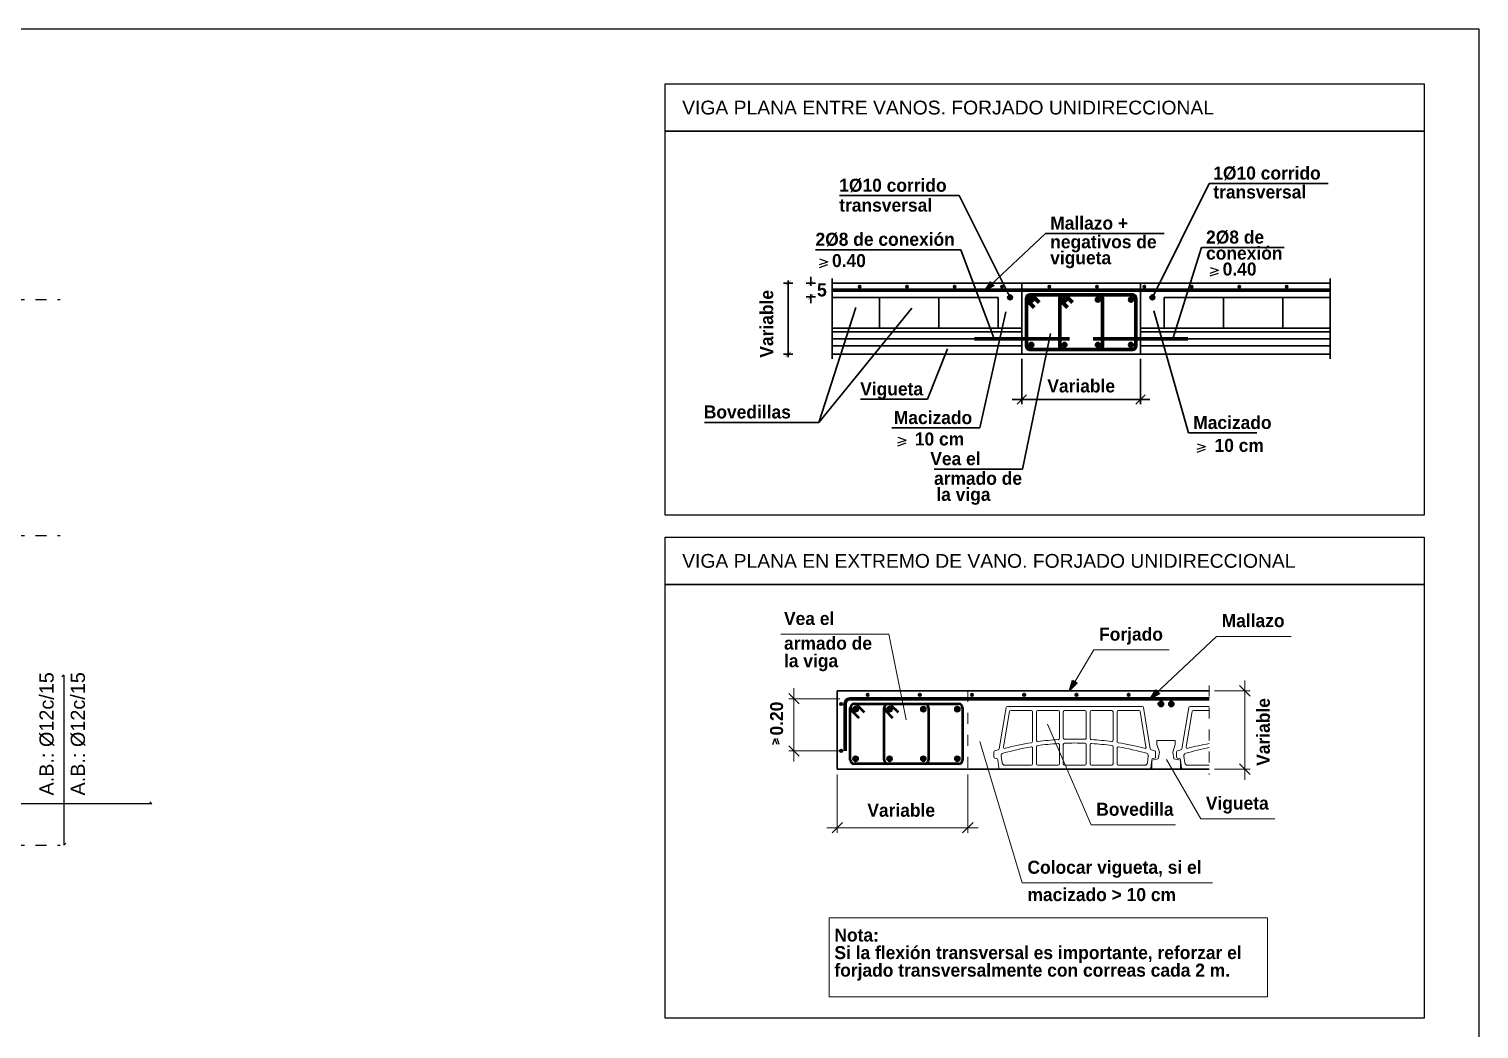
# Model space of a CAD drawing. Extents: x 2455 to 9764, y -806 to 181.
# Drawn here: x 4869.7 to 4882.91, y -570.15 to -561.05 of the extents above; entities that cross this region are included whole.
import ezdxf
from ezdxf.enums import TextEntityAlignment as Align

# ---------------------------------------------------------------- set-up
doc = ezdxf.new("R2010")
doc.units = 0
doc.header["$LTSCALE"] = 0.2
doc.header["$MEASUREMENT"] = 0
for name, pattern in [('DASHDOT', [1, 0.5, -0.25, 0, -0.25]), ('RAYITAS', [0.375, 0.25, -0.125]), ('TRAZO_Y_PUNTO', [1, 0.5, -0.25, 0, -0.25])]:
    doc.linetypes.add(name, pattern=pattern)
doc.layers.get('0').update_dxf_attribs({"linetype": 'CONTINUOUS'})
for name, color, linetype, lineweight in [('0-CYPE1', 2, 'CONTINUOUS', 18), ('0-CYPE2', 4, 'CONTINUOUS', 35), ('0-CYPE3', 5, 'CONTINUOUS', 50), ('0-CYPE4', 6, 'CONTINUOUS', 70)]:
    doc.layers.add(name, color=color, linetype=linetype, lineweight=lineweight)
doc.layers.add('01_cartela', color=6, linetype='CONTINUOUS', plot=False)
for name, color, linetype in [('02_ejes', 38, 'RAYITAS'), ('07-TEXTOS', 7, 'CONTINUOUS'), ('CYPECABECERA', 2, 'CONTINUOUS'), ('PA_GRAF_LOSAS', 7, 'CONTINUOUS'), ('PA_NUM_CANTO', 7, 'CONTINUOUS')]:
    doc.layers.add(name, color=color, linetype=linetype)
doc.styles.add('BERNARDO', font='GOTHICB.TTF')
doc.styles.add('Estilo1', font='swissel.ttf')
doc.styles.add('NIEVES2', font='sanss___.ttf')

# ---------------------------------------------------------------- blocks, each defined once
blk = doc.blocks.new('BUBBLE1')
at = {"color": 2, "linetype": 'Continuous'}
for p, q in [((-1.17, 0), (0.5, 0)), ((0, 0.85), (0, -0.85))]:
    blk.add_line(p, q, dxfattribs=at)
at = {"color": 5, "linetype": 'Continuous', "const_width": 0.075}
blk.add_lwpolyline([(-0.47, -0.47), (0.47, 0.47)], dxfattribs=at)

msp = doc.modelspace()

# ---------------------------------------------------------------- hatches: boundary and pattern name
at = {"layer": '0-CYPE2', "linetype": 'Continuous'}
h = msp.add_hatch(color=256, dxfattribs=at)
edge = h.paths.add_edge_path(flags=0)
edge.add_arc((4877.268, -563.396), 0.0108, 0, 360, ccw=False)
h = msp.add_hatch(color=256, dxfattribs=at)
edge = h.paths.add_edge_path(flags=0)
edge.add_arc((4877.7, -563.396), 0.0108, 0, 360, ccw=False)
h = msp.add_hatch(color=256, dxfattribs=at)
edge = h.paths.add_edge_path(flags=0)
edge.add_arc((4878.132, -563.396), 0.0108, 0, 360, ccw=False)
msp.add_hatch(color=256, dxfattribs=at).paths.add_polyline_path([(4878.46, -563.354), (4878.412, -563.429), (4878.49, -563.385)], flags=0)
h = msp.add_hatch(color=256, dxfattribs=at)
edge = h.paths.add_edge_path(flags=0)
edge.add_arc((4878.564, -563.396), 0.0108, 0, 360, ccw=False)
h = msp.add_hatch(color=256, dxfattribs=at)
edge = h.paths.add_edge_path(flags=0)
edge.add_arc((4878.996, -563.396), 0.0108, 0, 360, ccw=False)
h = msp.add_hatch(color=256, dxfattribs=at)
edge = h.paths.add_edge_path(flags=0)
edge.add_arc((4879.428, -563.396), 0.0108, 0, 360, ccw=False)
h = msp.add_hatch(color=256, dxfattribs=at)
edge = h.paths.add_edge_path(flags=0)
edge.add_arc((4879.86, -563.396), 0.0108, 0, 360, ccw=False)
h = msp.add_hatch(color=256, dxfattribs=at)
edge = h.paths.add_edge_path(flags=0)
edge.add_arc((4880.292, -563.396), 0.0108, 0, 360, ccw=False)
h = msp.add_hatch(color=256, dxfattribs=at)
edge = h.paths.add_edge_path(flags=0)
edge.add_arc((4880.724, -563.396), 0.0108, 0, 360, ccw=False)
h = msp.add_hatch(color=256, dxfattribs=at)
edge = h.paths.add_edge_path(flags=0)
edge.add_arc((4881.156, -563.396), 0.0108, 0, 360, ccw=False)
h = msp.add_hatch(color=256, dxfattribs=at)
edge = h.paths.add_edge_path(flags=0)
edge.add_arc((4878.637, -563.494), 0.0216, 0, 360, ccw=False)
h = msp.add_hatch(color=256, dxfattribs=at)
edge = h.paths.add_edge_path(flags=0)
edge.add_arc((4878.831, -563.515), 0.0216, 0, 360, ccw=False)
h = msp.add_hatch(color=256, dxfattribs=at)
edge = h.paths.add_edge_path(flags=0)
edge.add_arc((4879.133, -563.515), 0.0216, 0, 360, ccw=False)
h = msp.add_hatch(color=256, dxfattribs=at)
edge = h.paths.add_edge_path(flags=0)
edge.add_arc((4879.436, -563.515), 0.0216, 0, 360, ccw=False)
h = msp.add_hatch(color=256, dxfattribs=at)
edge = h.paths.add_edge_path(flags=0)
edge.add_arc((4879.738, -563.515), 0.0216, 0, 360, ccw=False)
h = msp.add_hatch(color=256, dxfattribs=at)
edge = h.paths.add_edge_path(flags=0)
edge.add_arc((4879.933, -563.494), 0.0216, 0, 360, ccw=False)
h = msp.add_hatch(color=256, dxfattribs=at)
edge = h.paths.add_edge_path(flags=0)
edge.add_arc((4878.831, -563.926), 0.0216, 0, 360, ccw=False)
h = msp.add_hatch(color=256, dxfattribs=at)
edge = h.paths.add_edge_path(flags=0)
edge.add_arc((4879.133, -563.926), 0.0216, 0, 360, ccw=False)
h = msp.add_hatch(color=256, dxfattribs=at)
edge = h.paths.add_edge_path(flags=0)
edge.add_arc((4879.436, -563.926), 0.0216, 0, 360, ccw=False)
h = msp.add_hatch(color=256, dxfattribs=at)
edge = h.paths.add_edge_path(flags=0)
edge.add_arc((4879.738, -563.926), 0.0216, 0, 360, ccw=False)
at = {"layer": '0-CYPE2'}
for points in [[(4879.206, -566.983), (4879.178, -567.077), (4879.247, -567.007)], [(4879.966, -567.066), (4879.914, -567.148), (4879.999, -567.1)]]:
    msp.add_hatch(color=256, dxfattribs=at).paths.add_polyline_path(points)
h = msp.add_hatch(color=256, dxfattribs=at)
edge = h.paths.add_edge_path()
edge.add_arc((4877.341, -567.112), 0.0119, 0, 360)
h = msp.add_hatch(color=256, dxfattribs=at)
edge = h.paths.add_edge_path()
edge.add_arc((4877.816, -567.112), 0.0119, 0, 360)
h = msp.add_hatch(color=256, dxfattribs=at)
edge = h.paths.add_edge_path()
edge.add_arc((4878.291, -567.112), 0.0119, 0, 360)
h = msp.add_hatch(color=256, dxfattribs=at)
edge = h.paths.add_edge_path()
edge.add_arc((4878.766, -567.112), 0.0119, 0, 360)
h = msp.add_hatch(color=256, dxfattribs=at)
edge = h.paths.add_edge_path()
edge.add_arc((4879.242, -567.112), 0.0119, 0, 360)
h = msp.add_hatch(color=256, dxfattribs=at)
edge = h.paths.add_edge_path()
edge.add_arc((4879.717, -567.112), 0.0119, 0, 360)
h = msp.add_hatch(color=256, dxfattribs=at)
edge = h.paths.add_edge_path()
edge.add_arc((4877.1, -567.196), 0.0119, 0, 360)
h = msp.add_hatch(color=256, dxfattribs=at)
edge = h.paths.add_edge_path()
edge.add_arc((4877.231, -567.243), 0.0238, 0, 360)
h = msp.add_hatch(color=256, dxfattribs=at)
edge = h.paths.add_edge_path()
edge.add_arc((4877.54, -567.243), 0.0238, 0, 360)
h = msp.add_hatch(color=256, dxfattribs=at)
edge = h.paths.add_edge_path()
edge.add_arc((4877.848, -567.243), 0.0238, 0, 360)
h = msp.add_hatch(color=256, dxfattribs=at)
edge = h.paths.add_edge_path()
edge.add_arc((4878.157, -567.243), 0.0238, 0, 360)
h = msp.add_hatch(color=256, dxfattribs=at)
edge = h.paths.add_edge_path()
edge.add_arc((4880.011, -567.196), 0.0238, 0, 360)
h = msp.add_hatch(color=256, dxfattribs=at)
edge = h.paths.add_edge_path()
edge.add_arc((4880.106, -567.196), 0.0238, 0, 360)
h = msp.add_hatch(color=256, dxfattribs=at)
edge = h.paths.add_edge_path()
edge.add_arc((4877.1, -567.623), 0.0119, 0, 360)
h = msp.add_hatch(color=256, dxfattribs=at)
edge = h.paths.add_edge_path()
edge.add_arc((4877.231, -567.695), 0.0238, 0, 360)
h = msp.add_hatch(color=256, dxfattribs=at)
edge = h.paths.add_edge_path()
edge.add_arc((4877.54, -567.695), 0.0238, 0, 360)
h = msp.add_hatch(color=256, dxfattribs=at)
edge = h.paths.add_edge_path()
edge.add_arc((4877.848, -567.695), 0.0238, 0, 360)
h = msp.add_hatch(color=256, dxfattribs=at)
edge = h.paths.add_edge_path()
edge.add_arc((4878.157, -567.695), 0.0238, 0, 360)

# ---------------------------------------------------------------- linework, layer by layer
at = {"color": 7, "linetype": 'Continuous'}
for points in [[(4875.498, -561.551), (4882.407, -561.551), (4882.407, -561.982), (4875.498, -561.982)], [(4875.498, -565.678), (4882.407, -565.678), (4882.407, -566.109), (4875.498, -566.109)]]:
    msp.add_lwpolyline(points, close=True, dxfattribs=at)
at = {"layer": '0-CYPE1'}
for p, q in [((4876.549, -566.56), (4877.535, -566.56)), ((4877.535, -566.56), (4877.692, -567.339)), ((4880.517, -566.58), (4879.914, -567.148)), ((4880.517, -566.58), (4881.198, -566.58)), ((4879.401, -566.703), (4879.178, -567.077)), ((4879.401, -566.703), (4880.086, -566.703)), ((4880.775, -567.124), (4880.775, -566.982)), ((4876.717, -567.196), (4876.622, -567.101)), ((4877.088, -567.148), (4876.622, -567.148)), ((4876.669, -567.196), (4876.669, -567.053)), ((4876.669, -567.623), (4876.669, -567.148)), ((4880.498, -567.077), (4880.822, -567.077)), ((4880.822, -567.124), (4880.727, -567.029)), ((4880.775, -567.79), (4880.775, -567.077)), ((4878.601, -567.229), (4878.539, -567.604)), ((4878.577, -567.586), (4878.632, -567.265)), ((4879.84, -567.219), (4878.613, -567.219)), ((4878.643, -567.255), (4878.83, -567.255)), ((4878.842, -567.267), (4878.842, -567.536)), ((4878.878, -567.525), (4878.878, -567.267)), ((4878.89, -567.255), (4879.075, -567.255)), ((4879.086, -567.267), (4879.086, -567.509)), ((4879.122, -567.267), (4879.122, -567.505)), ((4879.319, -567.255), (4879.134, -567.255)), ((4879.331, -567.505), (4879.331, -567.267)), ((4879.366, -567.267), (4879.366, -567.509)), ((4879.563, -567.255), (4879.378, -567.255)), ((4879.575, -567.525), (4879.575, -567.267)), ((4879.611, -567.267), (4879.611, -567.536)), ((4879.81, -567.255), (4879.623, -567.255)), ((4879.875, -567.586), (4879.821, -567.265)), ((4879.852, -567.229), (4879.914, -567.604)), ((4880.264, -567.229), (4880.202, -567.604)), ((4880.241, -567.586), (4880.295, -567.265)), ((4880.45, -567.219), (4880.276, -567.219)), ((4880.307, -567.255), (4880.45, -567.255)), ((4878.978, -567.381), (4879.375, -568.296)), ((4878.749, -568.824), (4878.361, -567.537)), ((4880.141, -567.528), (4879.975, -567.528)), ((4879.975, -567.564), (4879.975, -567.528)), ((4880.141, -567.564), (4880.141, -567.528)), ((4876.717, -567.671), (4876.622, -567.576)), ((4877.088, -567.623), (4876.622, -567.623)), ((4876.669, -567.576), (4876.669, -567.718)), ((4878.49, -567.633), (4878.49, -567.678)), ((4878.53, -567.613), (4878.499, -567.621)), ((4878.557, -567.67), (4878.565, -567.733)), ((4878.842, -567.742), (4878.842, -567.597)), ((4878.878, -567.742), (4878.878, -567.586)), ((4879.086, -567.568), (4879.086, -567.742)), ((4879.122, -567.565), (4879.122, -567.742)), ((4879.331, -567.742), (4879.331, -567.565)), ((4879.366, -567.568), (4879.366, -567.742)), ((4879.575, -567.742), (4879.575, -567.586)), ((4879.611, -567.742), (4879.611, -567.597)), ((4879.896, -567.67), (4879.888, -567.733)), ((4879.923, -567.613), (4879.954, -567.621)), ((4879.963, -567.633), (4879.963, -567.678)), ((4879.997, -567.635), (4879.975, -567.564)), ((4879.987, -567.695), (4879.997, -567.635)), ((4880.119, -567.635), (4880.141, -567.564)), ((4880.129, -567.695), (4880.119, -567.635)), ((4880.153, -567.633), (4880.153, -567.678)), ((4880.193, -567.613), (4880.162, -567.621)), ((4880.22, -567.67), (4880.228, -567.733)), ((4878.516, -567.693), (4878.499, -567.689)), ((4878.525, -567.703), (4878.535, -567.778)), ((4878.589, -567.754), (4878.83, -567.754)), ((4879.075, -567.754), (4878.89, -567.754)), ((4879.134, -567.754), (4879.319, -567.754)), ((4879.378, -567.754), (4879.563, -567.754)), ((4879.864, -567.754), (4879.623, -567.754)), ((4879.928, -567.703), (4879.918, -567.778)), ((4879.927, -567.706), (4879.987, -567.695)), ((4879.927, -567.79), (4879.927, -567.706)), ((4879.937, -567.693), (4879.953, -567.689)), ((4880.373, -568.24), (4880.063, -567.701)), ((4880.189, -567.706), (4880.129, -567.695)), ((4880.179, -567.693), (4880.163, -567.689)), ((4880.188, -567.703), (4880.198, -567.778)), ((4880.189, -567.79), (4880.189, -567.706)), ((4880.252, -567.754), (4880.45, -567.754)), ((4880.498, -567.79), (4880.822, -567.79)), ((4880.822, -567.837), (4880.727, -567.742)), ((4880.775, -567.742), (4880.775, -567.885)), ((4877.064, -567.837), (4877.064, -568.369)), ((4878.252, -567.837), (4878.252, -568.369)), ((4877.112, -568.322), (4876.969, -568.322)), ((4877.017, -568.369), (4877.112, -568.274)), ((4877.064, -568.322), (4878.252, -568.322)), ((4878.205, -568.369), (4878.3, -568.274)), ((4878.205, -568.322), (4878.347, -568.322)), ((4879.375, -568.296), (4880.145, -568.296)), ((4880.373, -568.24), (4881.048, -568.24)), ((4878.749, -568.824), (4880.482, -568.824))]:
    msp.add_line(p, q, dxfattribs=at)
at = {"layer": '0-CYPE1', "linetype": 'DASHDOT'}
for p, q in [((4878.252, -567.077), (4878.252, -567.79)), ((4880.45, -567.029), (4880.45, -567.837))]:
    msp.add_line(p, q, dxfattribs=at)
at = {"layer": '0-CYPE1'}
msp.add_lwpolyline([(4876.991, -569.142), (4876.991, -569.861), (4880.98, -569.861), (4880.98, -569.142), (4876.991, -569.142)], close=True, dxfattribs=at)
for centre, radius, start, end in [((4878.613, -567.231), 0.0119, 90, 171.0694), ((4878.643, -567.267), 0.0119, 90, 171.0694), ((4878.83, -567.267), 0.0119, 0, 90), ((4878.89, -567.267), 0.0119, 90, 180), ((4879.075, -567.267), 0.0119, 0, 90), ((4879.134, -567.267), 0.0119, 90, 180), ((4879.319, -567.267), 0.0119, 0, 90), ((4879.378, -567.267), 0.0119, 90, 180), ((4879.563, -567.267), 0.0119, 0, 90), ((4879.623, -567.267), 0.0119, 90, 180), ((4879.81, -567.267), 0.0119, 8.9306, 90), ((4879.84, -567.231), 0.0119, 8.9306, 90), ((4880.276, -567.231), 0.0119, 90, 171.0694), ((4880.307, -567.267), 0.0119, 90, 171.0694), ((4879.229, -569.981), 2.465, 99.2542, 104.9506), ((4878.83, -567.536), 0.0119, 281.4653, 360), ((4878.89, -567.525), 0.0119, 180, 279.3491), ((4879.246, -570.394), 2.843, 93.4789, 97.2454), ((4879.246, -570.446), 2.931, 93.3392, 96.9521), ((4879.075, -567.568), 0.0119, 0, 94.6644), ((4879.075, -567.509), 0.0119, 274.4947, 360), ((4879.134, -567.505), 0.0119, 180, 272.4095), ((4879.134, -567.565), 0.0119, 92.5004, 180), ((4879.226, -570.414), 2.863, 88.1381, 91.8619), ((4879.226, -570.465), 2.95, 88.2126, 91.7874), ((4879.319, -567.505), 0.0119, 267.5905, 360), ((4879.319, -567.565), 0.0119, 0, 87.4996), ((4879.378, -567.509), 0.0119, 180, 265.5053), ((4879.378, -567.568), 0.0119, 85.3355, 180), ((4879.207, -570.446), 2.931, 83.0479, 86.6608), ((4879.207, -570.394), 2.843, 82.7546, 86.5211), ((4879.563, -567.525), 0.0119, 260.6509, 360), ((4879.623, -567.536), 0.0119, 180, 258.5347), ((4879.224, -569.981), 2.465, 75.0494, 80.7459), ((4880.892, -569.981), 2.465, 100.3321, 104.9506), ((4878.502, -567.633), 0.0119, 104.0362, 180), ((4878.502, -567.678), 0.0119, 180, 258.69), ((4878.527, -567.602), 0.0119, 284.0363, 351.0694), ((4878.58, -567.667), 0.0238, 106.3795, 187.3989), ((4879.22, -569.843), 2.291, 99.8528, 106.3795), ((4878.589, -567.588), 0.0119, 171.0694, 288.4853), ((4878.83, -567.597), 0.0119, 0, 101.9036), ((4878.89, -567.586), 0.0119, 99.7049, 180), ((4879.563, -567.586), 0.0119, 0, 80.2952), ((4879.623, -567.597), 0.0119, 78.0963, 180), ((4879.233, -569.843), 2.291, 73.6206, 80.1472), ((4879.864, -567.588), 0.0119, 251.5147, 8.9306), ((4879.873, -567.667), 0.0238, 352.6011, 73.6205), ((4879.926, -567.602), 0.0119, 188.9306, 255.9637), ((4879.951, -567.678), 0.0119, 281.31, 360), ((4879.951, -567.633), 0.0119, 0, 75.9638), ((4880.165, -567.633), 0.0119, 104.0362, 180), ((4880.165, -567.678), 0.0119, 180, 258.69), ((4880.19, -567.602), 0.0119, 284.0363, 351.0694), ((4880.244, -567.667), 0.0238, 106.3795, 187.3989), ((4880.883, -569.843), 2.291, 100.8925, 106.3795), ((4880.252, -567.588), 0.0119, 171.0694, 288.4853), ((4878.513, -567.704), 0.0119, 7.3988, 78.6901), ((4878.548, -567.776), 0.0138, 187.3989, 270), ((4878.589, -567.73), 0.0238, 187.3989, 270), ((4878.83, -567.742), 0.0119, 270, 360), ((4878.89, -567.742), 0.0119, 180, 270), ((4879.075, -567.742), 0.0119, 270, 360), ((4879.134, -567.742), 0.0119, 180, 270), ((4879.319, -567.742), 0.0119, 270, 360), ((4879.378, -567.742), 0.0119, 180, 270), ((4879.563, -567.742), 0.0119, 270, 360), ((4879.623, -567.742), 0.0119, 180, 270), ((4879.864, -567.73), 0.0238, 270, 352.6011), ((4879.904, -567.776), 0.0138, 270, 352.6011), ((4879.94, -567.704), 0.0119, 101.3099, 172.6012), ((4880.176, -567.704), 0.0119, 7.3988, 78.6901), ((4880.212, -567.776), 0.0138, 187.3989, 270), ((4880.252, -567.73), 0.0238, 187.3989, 270)]:
    msp.add_arc(centre, radius, start, end, dxfattribs=at)
at = {"layer": '0-CYPE2'}
for p, q in [((4879.933, -563.494), (4880.45, -562.457)), ((4880.45, -562.457), (4881.533, -562.457)), ((4877.085, -562.568), (4878.175, -562.568)), ((4878.637, -563.494), (4878.175, -562.568)), ((4878.96, -562.912), (4878.412, -563.429)), ((4878.96, -562.912), (4880.041, -562.912)), ((4876.866, -563.06), (4878.19, -563.06)), ((4878.493, -563.872), (4878.19, -563.06)), ((4880.12, -563.872), (4880.379, -563.04)), ((4880.379, -563.04), (4881.132, -563.04)), ((4877.017, -563.321), (4877.017, -564.055)), ((4881.552, -563.321), (4881.552, -564.055)), ((4876.618, -563.962), (4876.618, -563.414)), ((4881.552, -563.364), (4877.017, -563.364)), ((4878.745, -563.364), (4878.745, -563.774)), ((4879.825, -563.364), (4879.825, -563.774)), ((4877.233, -563.587), (4876.896, -564.632)), ((4876.896, -564.632), (4877.742, -563.592)), ((4878.529, -563.494), (4877.017, -563.494)), ((4877.449, -563.774), (4877.449, -563.494)), ((4877.989, -563.774), (4877.989, -563.494)), ((4878.529, -563.774), (4878.529, -563.494)), ((4880.041, -563.494), (4881.552, -563.494)), ((4880.041, -563.774), (4880.041, -563.494)), ((4880.581, -563.774), (4880.581, -563.494)), ((4881.121, -563.774), (4881.121, -563.494)), ((4878.362, -564.683), (4878.598, -563.627)), ((4879.945, -563.617), (4880.261, -564.728)), ((4878.745, -563.774), (4877.017, -563.774)), ((4878.745, -563.807), (4877.017, -563.807)), ((4878.745, -564.012), (4878.745, -563.774)), ((4878.752, -565.057), (4879.007, -563.824)), ((4879.825, -563.774), (4881.552, -563.774)), ((4879.825, -564.012), (4879.825, -563.774)), ((4879.825, -563.807), (4881.552, -563.807)), ((4878.745, -563.872), (4877.017, -563.872)), ((4878.745, -563.936), (4877.017, -563.936)), ((4877.887, -564.422), (4878.069, -563.964)), ((4879.825, -563.872), (4881.552, -563.872)), ((4879.825, -563.936), (4881.552, -563.936)), ((4881.552, -564.012), (4877.017, -564.012)), ((4878.745, -564.055), (4878.745, -564.467)), ((4879.825, -564.055), (4879.825, -564.467)), ((4878.701, -564.467), (4878.788, -564.381)), ((4879.781, -564.467), (4879.868, -564.381)), ((4877.277, -564.422), (4877.887, -564.422)), ((4878.788, -564.424), (4878.658, -564.424)), ((4878.745, -564.424), (4879.825, -564.424)), ((4879.781, -564.424), (4879.911, -564.424)), ((4875.856, -564.632), (4876.896, -564.632)), ((4877.56, -564.683), (4878.362, -564.683)), ((4880.261, -564.728), (4880.883, -564.728)), ((4877.945, -565.057), (4878.752, -565.057)), ((4880.45, -567.077), (4877.064, -567.077)), ((4877.064, -567.077), (4877.064, -567.79)), ((4880.45, -567.79), (4877.064, -567.79))]:
    msp.add_line(p, q, dxfattribs=at)
at = {"layer": '0-CYPE2', "linetype": 'Continuous'}
for points in [[(4878.46, -563.354), (4878.412, -563.429), (4878.412, -563.429), (4878.49, -563.385)], [(4878.46, -563.354), (4878.46, -563.354), (4878.49, -563.385), (4878.49, -563.385)]]:
    msp.add_lwpolyline(points, close=True, dxfattribs=at)
at = {"layer": '0-CYPE2'}
for points in [[(4879.206, -566.983), (4879.178, -567.077), (4879.247, -567.007)], [(4879.966, -567.066), (4879.914, -567.148), (4879.999, -567.1)]]:
    msp.add_lwpolyline(points, close=True, dxfattribs=at)
for points in [[(4879.206, -566.983), (4879.247, -567.007)], [(4879.966, -567.066), (4879.999, -567.1)]]:
    msp.add_lwpolyline(points, dxfattribs=at)
at = {"layer": '0-CYPE2', "linetype": 'Continuous'}
for centre, radius in [((4877.268, -563.396), 0.0108), ((4877.7, -563.396), 0.0108), ((4878.132, -563.396), 0.0108), ((4878.564, -563.396), 0.0108), ((4878.996, -563.396), 0.0108), ((4879.428, -563.396), 0.0108), ((4879.86, -563.396), 0.0108), ((4880.292, -563.396), 0.0108), ((4880.724, -563.396), 0.0108), ((4881.156, -563.396), 0.0108), ((4878.637, -563.494), 0.0216), ((4878.831, -563.515), 0.0216), ((4879.133, -563.515), 0.0216), ((4879.436, -563.515), 0.0216), ((4879.738, -563.515), 0.0216), ((4879.933, -563.494), 0.0216), ((4878.831, -563.926), 0.0216), ((4879.133, -563.926), 0.0216), ((4879.436, -563.926), 0.0216), ((4879.738, -563.926), 0.0216)]:
    msp.add_circle(centre, radius, dxfattribs=at)
at = {"layer": '0-CYPE2'}
for centre, radius in [((4877.341, -567.112), 0.0119), ((4877.816, -567.112), 0.0119), ((4878.291, -567.112), 0.0119), ((4878.766, -567.112), 0.0119), ((4879.242, -567.112), 0.0119), ((4879.717, -567.112), 0.0119), ((4877.1, -567.196), 0.0119), ((4877.231, -567.243), 0.0238), ((4877.54, -567.243), 0.0238), ((4877.848, -567.243), 0.0238), ((4878.157, -567.243), 0.0238), ((4880.011, -567.196), 0.0238), ((4880.106, -567.196), 0.0238), ((4877.1, -567.623), 0.0119), ((4877.231, -567.695), 0.0238), ((4877.54, -567.695), 0.0238), ((4877.848, -567.695), 0.0238), ((4878.157, -567.695), 0.0238)]:
    msp.add_circle(centre, radius, dxfattribs=at)
at = {"layer": '0-CYPE3'}
for p, q in [((4877.183, -567.706), (4877.183, -567.231)), ((4877.194, -567.256), (4877.259, -567.322)), ((4877.219, -567.196), (4878.169, -567.196)), ((4877.244, -567.206), (4877.309, -567.271)), ((4877.492, -567.706), (4877.492, -567.231)), ((4877.502, -567.256), (4877.568, -567.322)), ((4877.553, -567.206), (4877.618, -567.271)), ((4877.896, -567.231), (4877.896, -567.706)), ((4878.205, -567.231), (4878.205, -567.706)), ((4878.169, -567.742), (4877.219, -567.742))]:
    msp.add_line(p, q, dxfattribs=at)
for centre, start, end in [((4877.219, -567.231), 90, 180), ((4877.219, -567.231), 180, 225), ((4877.219, -567.231), 45, 90), ((4877.528, -567.231), 90, 180), ((4877.528, -567.231), 180, 225), ((4877.528, -567.231), 45, 90), ((4877.86, -567.231), 0, 90), ((4878.169, -567.231), 0, 90), ((4877.219, -567.706), 180, 270), ((4877.528, -567.706), 180, 270), ((4877.86, -567.706), 270, 360), ((4878.169, -567.706), 270, 360)]:
    msp.add_arc(centre, 0.0356, start, end, dxfattribs=at)
at = {"layer": '0-CYPE4', "linetype": 'Continuous'}
for p, q in [((4881.552, -563.429), (4877.017, -563.429)), ((4878.788, -563.936), (4878.788, -563.504)), ((4878.797, -563.527), (4878.857, -563.587)), ((4878.82, -563.472), (4879.749, -563.472)), ((4878.843, -563.481), (4878.902, -563.541)), ((4879.09, -563.936), (4879.09, -563.504)), ((4879.1, -563.527), (4879.159, -563.587)), ((4879.145, -563.481), (4879.205, -563.541)), ((4879.479, -563.504), (4879.479, -563.936)), ((4879.781, -563.504), (4879.781, -563.936)), ((4878.313, -563.872), (4879.177, -563.872)), ((4879.749, -563.969), (4878.82, -563.969)), ((4880.257, -563.872), (4879.393, -563.872))]:
    msp.add_line(p, q, dxfattribs=at)
at = {"layer": '0-CYPE4'}
for p, q in [((4880.45, -567.148), (4877.183, -567.148)), ((4877.136, -567.196), (4877.136, -567.623))]:
    msp.add_line(p, q, dxfattribs=at)
at = {"layer": '0-CYPE4', "linetype": 'Continuous'}
for points in [[(4878.82, -563.472), (4878.818, -563.472), (4878.815, -563.472), (4878.812, -563.473), (4878.81, -563.474), (4878.807, -563.475), (4878.805, -563.476), (4878.802, -563.477), (4878.8, -563.479), (4878.798, -563.481), (4878.796, -563.482), (4878.795, -563.484), (4878.793, -563.487), (4878.792, -563.489), (4878.791, -563.491), (4878.79, -563.494), (4878.789, -563.496), (4878.788, -563.499), (4878.788, -563.502), (4878.788, -563.504)], [(4878.788, -563.504), (4878.788, -563.507), (4878.788, -563.51), (4878.789, -563.513), (4878.79, -563.515), (4878.791, -563.518), (4878.792, -563.521), (4878.794, -563.523), (4878.795, -563.525), (4878.797, -563.527)], [(4878.843, -563.481), (4878.841, -563.48), (4878.839, -563.478), (4878.836, -563.476), (4878.834, -563.475), (4878.831, -563.474), (4878.829, -563.473), (4878.826, -563.472), (4878.823, -563.472), (4878.82, -563.472)], [(4879.123, -563.472), (4879.12, -563.472), (4879.117, -563.472), (4879.115, -563.473), (4879.112, -563.474), (4879.11, -563.475), (4879.107, -563.476), (4879.105, -563.477), (4879.103, -563.479), (4879.101, -563.481), (4879.099, -563.482), (4879.097, -563.484), (4879.095, -563.487), (4879.094, -563.489), (4879.093, -563.491), (4879.092, -563.494), (4879.091, -563.496), (4879.091, -563.499), (4879.09, -563.502), (4879.09, -563.504)], [(4879.09, -563.504), (4879.09, -563.507), (4879.091, -563.51), (4879.091, -563.513), (4879.092, -563.515), (4879.093, -563.518), (4879.095, -563.521), (4879.096, -563.523), (4879.098, -563.525), (4879.1, -563.527)], [(4879.145, -563.481), (4879.143, -563.48), (4879.141, -563.478), (4879.139, -563.476), (4879.136, -563.475), (4879.134, -563.474), (4879.131, -563.473), (4879.128, -563.472), (4879.125, -563.472), (4879.123, -563.472)], [(4879.479, -563.504), (4879.479, -563.502), (4879.478, -563.499), (4879.478, -563.496), (4879.477, -563.493), (4879.476, -563.491), (4879.475, -563.488), (4879.473, -563.486), (4879.471, -563.484), (4879.469, -563.481), (4879.467, -563.48), (4879.465, -563.478), (4879.463, -563.476), (4879.46, -563.475), (4879.458, -563.474), (4879.455, -563.473), (4879.452, -563.472), (4879.449, -563.472), (4879.447, -563.472)], [(4879.781, -563.504), (4879.781, -563.502), (4879.781, -563.499), (4879.78, -563.496), (4879.779, -563.493), (4879.778, -563.491), (4879.777, -563.488), (4879.776, -563.486), (4879.774, -563.484), (4879.772, -563.481), (4879.77, -563.48), (4879.768, -563.478), (4879.765, -563.476), (4879.763, -563.475), (4879.76, -563.474), (4879.757, -563.473), (4879.755, -563.472), (4879.752, -563.472), (4879.749, -563.472)], [(4878.788, -563.936), (4878.788, -563.939), (4878.788, -563.942), (4878.789, -563.945), (4878.79, -563.947), (4878.791, -563.95), (4878.792, -563.953), (4878.794, -563.955), (4878.795, -563.957), (4878.797, -563.959), (4878.799, -563.961), (4878.802, -563.963), (4878.804, -563.964), (4878.807, -563.966), (4878.809, -563.967), (4878.812, -563.968), (4878.815, -563.968), (4878.817, -563.969), (4878.82, -563.969)], [(4879.09, -563.936), (4879.09, -563.939), (4879.091, -563.942), (4879.091, -563.945), (4879.092, -563.947), (4879.093, -563.95), (4879.095, -563.953), (4879.096, -563.955), (4879.098, -563.957), (4879.1, -563.959), (4879.102, -563.961), (4879.104, -563.963), (4879.106, -563.964), (4879.109, -563.966), (4879.111, -563.967), (4879.114, -563.968), (4879.117, -563.968), (4879.12, -563.969), (4879.123, -563.969)], [(4879.447, -563.969), (4879.449, -563.969), (4879.452, -563.968), (4879.455, -563.968), (4879.458, -563.967), (4879.46, -563.966), (4879.463, -563.964), (4879.465, -563.963), (4879.467, -563.961), (4879.469, -563.959), (4879.471, -563.957), (4879.473, -563.955), (4879.475, -563.953), (4879.476, -563.95), (4879.477, -563.947), (4879.478, -563.945), (4879.478, -563.942), (4879.479, -563.939), (4879.479, -563.936)], [(4879.749, -563.969), (4879.752, -563.969), (4879.755, -563.968), (4879.757, -563.968), (4879.76, -563.967), (4879.763, -563.966), (4879.765, -563.964), (4879.768, -563.963), (4879.77, -563.961), (4879.772, -563.959), (4879.774, -563.957), (4879.776, -563.955), (4879.777, -563.953), (4879.778, -563.95), (4879.779, -563.947), (4879.78, -563.945), (4879.781, -563.942), (4879.781, -563.939), (4879.781, -563.936)]]:
    msp.add_lwpolyline(points, dxfattribs=at)
at = {"layer": '0-CYPE4'}
msp.add_arc((4877.183, -567.196), 0.0475, 90, 180, dxfattribs=at)
at = {"layer": '01_cartela', "color": 3}
msp.add_lwpolyline([(4852.269, -561.051), (4852.269, -582.586), (4882.907, -582.586), (4882.907, -561.051)], close=True, dxfattribs=at)
at = {"layer": '02_ejes', "color": 120, "linetype": 'TRAZO_Y_PUNTO', "ltscale": 0.5}
for p, q in [((4856.164, -563.512, 0), (4869.99, -563.512, 0)), ((4856.164, -565.662, 0), (4869.99, -565.662, 0)), ((4856.164, -568.482, 0), (4869.99, -568.482, 0))]:
    msp.add_line(p, q, dxfattribs=at)
at = {"layer": '07-TEXTOS', "color": 5}
for p, q in [((4876.903, -563.144), (4876.979, -563.17)), ((4876.903, -563.196), (4876.979, -563.17)), ((4876.903, -563.222), (4876.979, -563.196)), ((4880.46, -563.221), (4880.535, -563.247)), ((4880.46, -563.273), (4880.535, -563.247)), ((4880.46, -563.299), (4880.535, -563.273)), ((4877.617, -564.767), (4877.692, -564.793)), ((4877.617, -564.819), (4877.692, -564.793)), ((4877.617, -564.845), (4877.692, -564.819)), ((4880.342, -564.826), (4880.417, -564.852)), ((4880.342, -564.877), (4880.417, -564.852)), ((4880.342, -564.903), (4880.417, -564.877)), ((4876.478, -567.566), (4876.497, -567.511)), ((4876.516, -567.566), (4876.497, -567.511)), ((4876.535, -567.566), (4876.516, -567.511))]:
    msp.add_line(p, q, dxfattribs=at)
at = {"layer": 'CYPECABECERA', "color": 7, "linetype": 'Continuous'}
for points in [[(4875.498, -561.982), (4882.407, -561.982), (4882.407, -565.478), (4875.498, -565.478)], [(4875.498, -566.109), (4882.407, -566.109), (4882.407, -570.055), (4875.498, -570.055)]]:
    msp.add_lwpolyline(points, close=True, dxfattribs=at)
at = {"layer": 'PA_GRAF_LOSAS'}
for p, q in [((4870.021, -566.932, 0), (4870.003, -566.95, 0)), ((4870.021, -566.932, 0), (4870.021, -568.482, 0)), ((4870.039, -568.464, 0), (4870.021, -568.482, 0))]:
    msp.add_line(p, q, dxfattribs=at)
msp.add_lwpolyline([(4870.805, -568.088), (4870.823, -568.106), (4866.83, -568.106)], dxfattribs=at)

# ---------------------------------------------------------------- block references
at = {"layer": '0-CYPE2', "xscale": -0.04984615384614699, "yscale": 0.04984615384614699, "zscale": 0.04984615384614699}
for p, rotation in [((4876.824, -563.364), 90), ((4876.618, -563.364), 270), ((4876.824, -563.489), 270), ((4876.618, -564.012), 90)]:
    msp.add_blockref('BUBBLE1', p, dxfattribs=dict(at, rotation=rotation))

# ---------------------------------------------------------------- texts
at = {"color": 7, "linetype": 'Continuous', "style": 'Estilo1'}
for s, p in [('VIGA PLANA ENTRE VANOS. FORJADO UNIDIRECCIONAL', (4875.652, -561.829)), ('VIGA PLANA EN EXTREMO DE VANO. FORJADO UNIDIRECCIONAL', (4875.652, -565.956))]:
    msp.add_text(s, height=0.12578, dxfattribs=at).set_placement(p)
at = {"layer": '07-TEXTOS', "color": 5, "style": 'BERNARDO'}
for s, height, p in [('1%%c10 corrido', 0.11851, (4877.082, -562.568)), ('1%%c10 corrido', 0.11851, (4880.488, -562.457)), ('transversal', 0.11851, (4880.488, -562.629)), ('transversal', 0.11851, (4877.082, -562.749)), ('Mallazo + ', 0.1185, (4879.003, -562.912)), ('2%%c8 de conexión', 0.11851, (4876.866, -563.06)), ('negativos de', 0.11851, (4879.003, -563.083)), ('2%%c8 de ', 0.1185, (4880.422, -563.04)), ('vigueta', 0.1185, (4879.003, -563.228)), ('conexión', 0.1185, (4880.422, -563.186)), ('0.40', 0.1185, (4877.016, -563.254)), ('0.40', 0.1185, (4880.573, -563.331)), ('Vigueta', 0.1185, (4877.273, -564.422)), ('Bovedillas', 0.1185, (4875.849, -564.632)), ('Macizado', 0.1185, (4877.579, -564.683)), ('Macizado', 0.1185, (4880.305, -564.728)), (' 10 cm ', 0.1185, (4877.726, -564.878)), (' 10 cm ', 0.1185, (4880.455, -564.936)), ('Vea el ', 0.1185, (4877.911, -565.057)), ('armado de', 0.1185, (4877.945, -565.236)), ('la viga ', 0.1185, (4877.966, -565.382)), ('Vea el ', 0.1185, (4876.579, -566.512)), ('Forjado', 0.1185, (4879.448, -566.655)), ('Mallazo', 0.1185, (4880.564, -566.532)), ('armado de', 0.1185, (4876.579, -566.737)), ('la viga ', 0.1185, (4876.579, -566.897)), ('Vigueta', 0.1185, (4880.42, -568.193)), ('Variable', 0.1185, (4877.338, -568.258)), ('Bovedilla', 0.1185, (4879.422, -568.249)), ('Colocar vigueta, si el', 0.11851, (4878.796, -568.777)), ('macizado > 10 cm ', 0.11851, (4878.796, -569.026)), ('Nota:', 0.1185, (4877.038, -569.394)), ('Si la flexión transversal es importante, reforzar el ', 0.11851, (4877.038, -569.554)), ('forjado transversalmente con correas cada 2 m. ', 0.11851, (4877.038, -569.714))]:
    msp.add_text(s, height=height, dxfattribs=at).set_placement(p, align=Align.BOTTOM_LEFT)
for s, p in [('Variable', (4876.516, -564.043)), ('Variable', (4881.038, -567.759)), ('0.20', (4876.606, -567.483))]:
    msp.add_text(s, height=0.1185, rotation=90, dxfattribs=at).set_placement(p, align=Align.BOTTOM_LEFT)
msp.add_text('5', height=0.119, dxfattribs=at).set_placement((4876.924, -563.426), align=Align.MIDDLE_CENTER)
msp.add_text('Variable', height=0.1185, dxfattribs=at).set_placement((4879.285, -564.395), align=Align.BOTTOM_CENTER)
at = {"layer": 'PA_NUM_CANTO', "style": 'NIEVES2'}
for p in [(4869.968, -568.029, 0), (4870.253, -568.029, 0)]:
    msp.add_text('A.B.: %%c12c/15', height=0.1291, rotation=90, dxfattribs=at).set_placement(p, align=Align.BOTTOM_LEFT)

doc.saveas('drawing.dxf')
